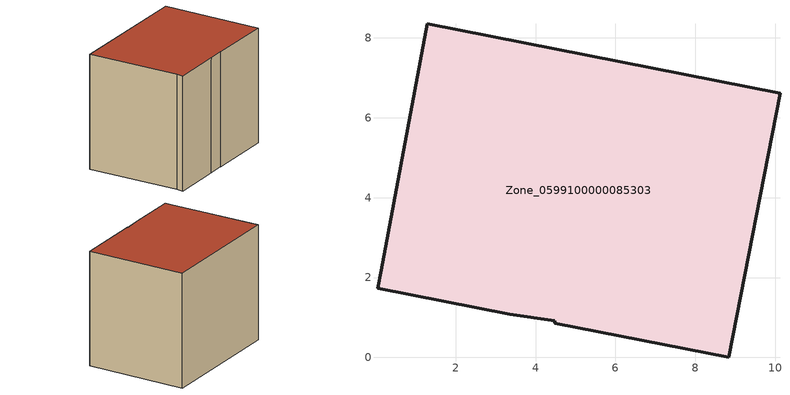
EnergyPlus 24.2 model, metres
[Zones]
Zone_0599100000085303
 floor ground (C_G): 0.04,1.73 0.13,2.19 1.29,8.36 10.12,6.61 8.83,0 4.47,0.86 4.49,0.92 3.35,1.08 z0
 wall outside (C_F): 8.83,0 10.12,6.61 1.29,8.36 0.13,2.19 0.04,1.73 3.35,1.08 4.49,0.92 4.47,0.86 8.83,0 z0:7.76
 roof outside (C_R): 0.13,2.19 0.04,1.73 3.35,1.08 4.49,0.92 4.47,0.86 8.83,0 10.12,6.61 1.29,8.36 z7.76
[BUILDING]
Pand.0599100000085303: North Axis=0; Terrain=City; Loads Convergence Tolerance Value=0.04; Temperature Convergence Tolerance Value=0.4; Solar Distribution=FullExterior; Maximum Number of Warmup Days=25; Minimum Number of Warmup Days=1
[Site:Location]
Rotterdam.The.Hague.AP_ZH_NLD Design_Conditions: Latitude=51.96; Longitude=4.45; Time Zone=1; Elevation=-4.5
[SITE:GROUNDTEMPERATURE:BUILDINGSURFACE]
18, 18, 18, 18, 18, 18, 18, 18, 18, 18, 18, 18
[MATERIAL] Thermal Absorptance=0.9; Solar Absorptance=0.7; Visible Absorptance=0.7
Name | Roughness | Thickness | Conductivity | Density | Specific Heat
G.TC.1946-1964 | MediumSmooth | 0.15 | 1 | 540 | 1210
F.TC.1946-1964 | Rough | 0.3 | 0.857143 | 1920 | 840
R.TC.1946-1964 | MediumRough | 0.2 | 0.235294 | 1500 | 1000
[CONSTRUCTION]
C_G: G.TC.1946-1964
C_F: F.TC.1946-1964
C_R: R.TC.1946-1964
[ZONE]
Zone_0599100000085303: Type=1; Multiplier=1; Ceiling Height=Autocalculate; Volume=Autocalculate; Floor Area=autocalculate; Part of Total Floor Area=Yes
[ZONEINFILTRATION:DESIGNFLOWRATE]
Infil_Zone_0599100000085303: Zone or ZoneList or Space or SpaceList=Zone_0599100000085303; Schedule=AlwaysOn; Design Flow Rate Calculation Method=Flow/Area; Flow Rate per Floor Area=0.003; Constant Term Coefficient=1; Temperature Term Coefficient=0; Velocity Term Coefficient=0; Velocity Squared Term Coefficient=0
[HVACTEMPLATE:ZONE:IDEALLOADSAIRSYSTEM]
Zone_0599100000085303: Maximum Heating Supply Air Temperature=50; Minimum Cooling Supply Air Temperature=13; Maximum Heating Supply Air Humidity Ratio=0.0156; Minimum Cooling Supply Air Humidity Ratio=0.0077; Heating Limit=NoLimit; Cooling Limit=NoLimit; Dehumidification Control Type=ConstantSensibleHeatRatio; Cooling Sensible Heat Ratio=0.7; Dehumidification Setpoint=60; Humidification Control Type=None; Humidification Setpoint=30; Outdoor Air Method=None; Outdoor Air Flow Rate per Person=0.00944; Outdoor Air Flow Rate per Zone Floor Area=0; Outdoor Air Flow Rate per Zone=0; Demand Controlled Ventilation Type=None; Outdoor Air Economizer Type=NoEconomizer; Heat Recovery Type=None; Sensible Heat Recovery Effectiveness=0.7; Latent Heat Recovery Effectiveness=0.65
[ZONECONTROL:THERMOSTAT]
ThermostatControl_Zone_0599100000085303: Zone or ZoneList=Zone_0599100000085303; Control Type Schedule=DualSetpointControlType; Control 1=Thermostat_Zone_0599100000085303; Temperature Difference Between Cutout And Setpoint=0
[THERMOSTATSETPOINT:DUALSETPOINT]
Thermostat_Zone_0599100000085303: Heating Setpoint Temperature Schedule=HeatingSetpoint_Zone_0599100000085303; Cooling Setpoint Temperature Schedule=CoolingSetpoint_Zone_0599100000085303
[SCHEDULE:COMPACT]
HeatingSetpoint_Zone_0599100000085303: Through: 12/31, For: AllDays, Until: 24:00, 21
CoolingSetpoint_Zone_0599100000085303: Through: 12/31, For: AllDays, Until: 24:00, 24
DualSetpointControlType: Through: 12/31, For: AllDays, Until: 24:00, 4
AlwaysOn: Through: 12/31, For: AllDays, Until: 24:00, 1
